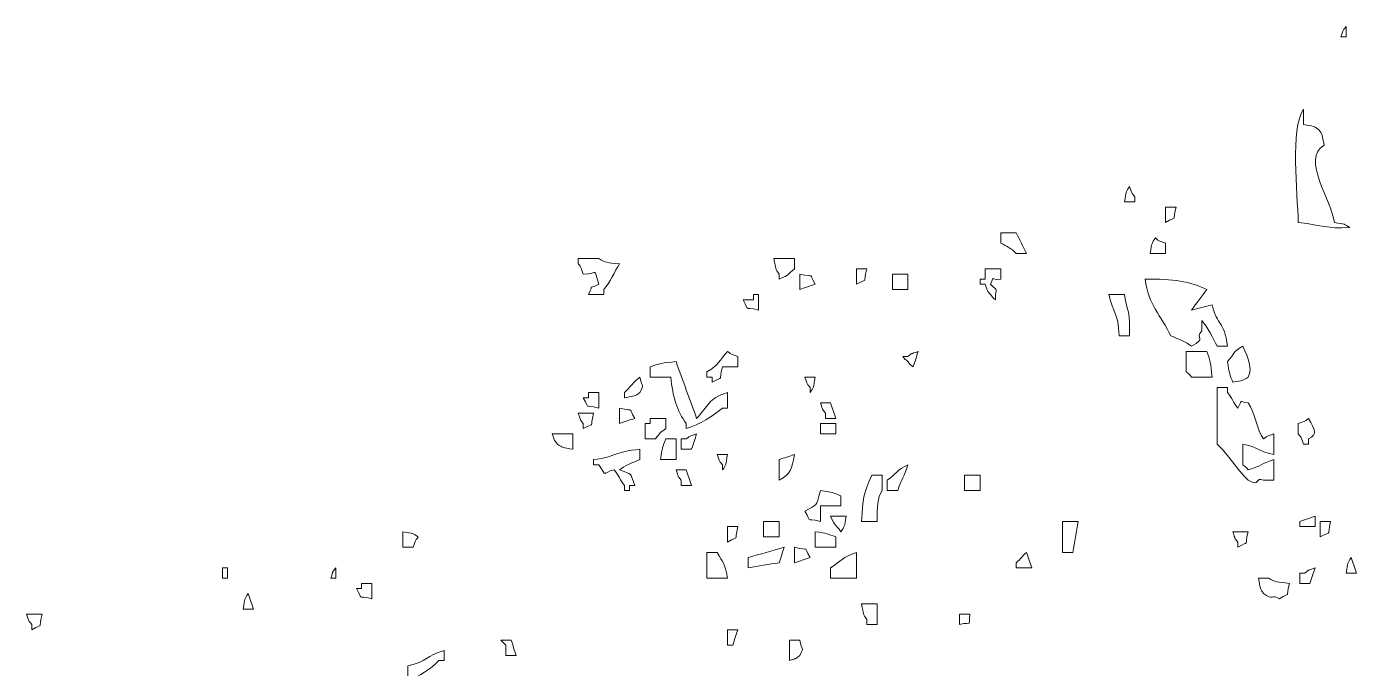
# Model space of a CAD drawing. Header units: millimetres. Extents: x 182 to 330, y 89 to 241.
# Drawn here: x 188.37 to 224.78, y 207.72 to 225.28 of the extents above; entities that cross this region are included whole.
import ezdxf

# ---------------------------------------------------------------- set-up
doc = ezdxf.new("R2010")
doc.units = ezdxf.units.MM
doc.layers.add('LAYER_1', color=160, linetype='Continuous')

# ---------------------------------------------------------------- blocks, each defined once
blk = doc.blocks.new('tree eucalypt')
at = {"layer": 'LAYER_1', "color": 7, "lineweight": 0}
for points, knots in [([(-11.029, 135.745), (-11.142, 135.601), (-11.079, 135.707), (-11.17, 135.463), (-11.123, 135.463), (-11.076, 135.463), (-11.029, 135.463), (-11.029, 135.557), (-11.029, 135.651), (-11.029, 135.745)], [0, 0, 0, 0, 1, 1, 1, 2, 2, 2, 3, 3, 3, 3]), ([(-12.196, 133.064), (-11.903, 133.012), (-11.925, 133.03), (-11.773, 132.923), (-11.667, 132.772), (-11.688, 132.79), (-11.632, 132.5), (-12.267, 132.112), (-11.417, 130.99), (-11.35, 130.383), (-11.057, 130.331), (-11.078, 130.349), (-10.926, 130.242), (-11.588, 130.211), (-11.62, 130.297), (-12.337, 130.383), (-12.36, 131.223), (-12.562, 132.927), (-12.196, 133.487), (-12.196, 133.346), (-12.196, 133.205), (-12.196, 133.064)], [0, 0, 0, 0, 1, 1, 1, 2, 2, 2, 3, 3, 3, 4, 4, 4, 5, 5, 5, 6, 6, 6, 7, 7, 7, 7]), ([(-16.955, 131.371), (-17.062, 131.219), (-17.04, 131.237), (-17.096, 130.948), (-17.002, 130.948), (-16.908, 130.948), (-16.814, 130.948), (-16.814, 130.995), (-16.814, 131.042), (-16.814, 131.089), (-16.928, 131.233), (-16.864, 131.127), (-16.955, 131.371)], [0, 0, 0, 0, 1, 1, 1, 2, 2, 2, 3, 3, 3, 4, 4, 4, 4]), ([(-15.685, 130.806), (-15.802, 130.348), (-15.616, 130.591), (-15.968, 130.383), (-15.968, 130.524), (-15.968, 130.665), (-15.968, 130.806), (-15.873, 130.806), (-15.779, 130.806), (-15.685, 130.806)], [0, 0, 0, 0, 1, 1, 1, 2, 2, 2, 3, 3, 3, 3]), ([(-20.06, 130.101), (-19.966, 129.913), (-19.872, 129.725), (-19.778, 129.536), (-19.872, 129.536), (-19.966, 129.536), (-20.06, 129.536), (-20.191, 129.665), (-20.307, 129.724), (-20.483, 129.819), (-20.483, 129.913), (-20.483, 130.007), (-20.483, 130.101), (-20.342, 130.101), (-20.201, 130.101), (-20.06, 130.101)], [0, 0, 0, 0, 1, 1, 1, 2, 2, 2, 3, 3, 3, 4, 4, 4, 5, 5, 5, 5]), ([(-16.391, 129.536), (-16.338, 129.829), (-16.357, 129.808), (-16.25, 129.96), (-16.106, 129.846), (-16.211, 129.91), (-15.968, 129.819), (-15.968, 129.725), (-15.968, 129.63), (-15.968, 129.536), (-16.109, 129.536), (-16.25, 129.536), (-16.391, 129.536)], [0, 0, 0, 0, 1, 1, 1, 2, 2, 2, 3, 3, 3, 4, 4, 4, 4]), ([(-31.49, 129.395), (-31.678, 129.395), (-31.866, 129.395), (-32.054, 129.395), (-32.054, 129.348), (-32.054, 129.301), (-32.054, 129.254), (-31.941, 129.11), (-32.004, 129.215), (-31.913, 128.972), (-31.466, 128.973), (-31.649, 129.173), (-31.49, 128.69), (-31.838, 128.507), (-31.586, 128.75), (-31.772, 128.407), (-31.631, 128.407), (-31.49, 128.407), (-31.349, 128.407), (-31.349, 128.454), (-31.349, 128.502), (-31.349, 128.549), (-31.192, 128.734), (-31.043, 129.046), (-30.925, 129.254), (-31.254, 129.282), (-31.324, 129.281), (-31.49, 129.395)], [0, 0, 0, 0, 1, 1, 1, 2, 2, 2, 3, 3, 3, 4, 4, 4, 5, 5, 5, 6, 6, 6, 7, 7, 7, 8, 8, 8, 9, 9, 9, 9]), ([(-26.692, 129.395), (-26.504, 129.395), (-26.316, 129.395), (-26.127, 129.395), (-26.127, 129.301), (-26.127, 129.207), (-26.127, 129.113), (-26.346, 128.953), (-26.247, 128.96), (-26.551, 128.831), (-26.551, 128.878), (-26.551, 128.925), (-26.551, 128.972), (-26.657, 129.123), (-26.636, 129.105), (-26.692, 129.395)], [0, 0, 0, 0, 1, 1, 1, 2, 2, 2, 3, 3, 3, 4, 4, 4, 5, 5, 5, 5]), ([(-25.986, 128.972), (-25.529, 128.855), (-25.771, 129.041), (-25.563, 128.69), (-25.704, 128.643), (-25.845, 128.596), (-25.986, 128.549), (-25.986, 128.69), (-25.986, 128.831), (-25.986, 128.972)], [0, 0, 0, 0, 1, 1, 1, 2, 2, 2, 3, 3, 3, 3]), ([(-24.152, 129.113), (-24.269, 128.655), (-24.083, 128.897), (-24.434, 128.69), (-24.434, 128.831), (-24.434, 128.972), (-24.434, 129.113), (-24.34, 129.113), (-24.246, 129.113), (-24.152, 129.113)], [0, 0, 0, 0, 1, 1, 1, 2, 2, 2, 3, 3, 3, 3]), ([(-23.023, 128.972), (-23.023, 128.831), (-23.023, 128.69), (-23.023, 128.549), (-23.164, 128.549), (-23.305, 128.549), (-23.446, 128.549), (-23.446, 128.69), (-23.446, 128.831), (-23.446, 128.972), (-23.305, 128.972), (-23.164, 128.972), (-23.023, 128.972)], [0, 0, 0, 0, 1, 1, 1, 2, 2, 2, 3, 3, 3, 4, 4, 4, 4]), ([(-20.483, 129.113), (-20.483, 129.019), (-20.483, 128.925), (-20.483, 128.831), (-20.795, 128.785), (-20.635, 128.977), (-20.765, 128.69), (-20.53, 128.479), (-20.622, 128.587), (-20.624, 128.407), (-20.624, 128.36), (-20.624, 128.313), (-20.624, 128.266), (-20.777, 128.395), (-20.636, 128.255), (-20.765, 128.407), (-20.879, 128.552), (-20.815, 128.446), (-20.906, 128.69), (-20.953, 128.69), (-21, 128.69), (-21.048, 128.69), (-21.048, 128.737), (-21.048, 128.784), (-21.048, 128.831), (-21, 128.831), (-20.953, 128.831), (-20.906, 128.831), (-20.906, 128.925), (-20.906, 129.019), (-20.906, 129.113), (-20.765, 129.113), (-20.624, 129.113), (-20.483, 129.113)], [0, 0, 0, 0, 1, 1, 1, 2, 2, 2, 3, 3, 3, 4, 4, 4, 5, 5, 5, 6, 6, 6, 7, 7, 7, 8, 8, 8, 9, 9, 9, 10, 10, 10, 11, 11, 11, 11]), ([(-16.532, 128.831), (-15.756, 128.851), (-15.3, 128.76), (-14.839, 128.549), (-14.98, 128.36), (-15.121, 128.172), (-15.262, 127.984), (-15.074, 128.031), (-14.886, 128.078), (-14.698, 128.125), (-14.551, 127.528), (-14.366, 127.709), (-14.274, 126.996), (-14.368, 126.996), (-14.462, 126.996), (-14.557, 126.996), (-14.668, 127.202), (-14.824, 127.522), (-14.98, 127.702), (-14.98, 127.608), (-14.98, 127.514), (-14.98, 127.42), (-15.194, 127.178), (-14.814, 127.237), (-15.262, 126.996), (-15.4, 127.109), (-15.649, 127.2), (-15.826, 127.278), (-16.095, 127.837), (-16.434, 128.118), (-16.532, 128.831)], [0, 0, 0, 0, 1, 1, 1, 2, 2, 2, 3, 3, 3, 4, 4, 4, 5, 5, 5, 6, 6, 6, 7, 7, 7, 8, 8, 8, 9, 9, 9, 10, 10, 10, 10]), ([(-27.115, 127.984), (-27.573, 128.101), (-27.331, 127.915), (-27.539, 128.266), (-27.445, 128.266), (-27.35, 128.266), (-27.256, 128.266), (-27.256, 128.313), (-27.256, 128.36), (-27.256, 128.407), (-27.209, 128.407), (-27.162, 128.407), (-27.115, 128.407), (-27.115, 128.266), (-27.115, 128.125), (-27.115, 127.984)], [0, 0, 0, 0, 1, 1, 1, 2, 2, 2, 3, 3, 3, 4, 4, 4, 5, 5, 5, 5]), ([(-17.096, 128.407), (-16.975, 127.734), (-16.954, 128.065), (-16.955, 127.278), (-17.049, 127.278), (-17.144, 127.278), (-17.238, 127.278), (-17.276, 127.942), (-17.402, 127.879), (-17.52, 128.407), (-17.379, 128.407), (-17.238, 128.407), (-17.096, 128.407)], [0, 0, 0, 0, 1, 1, 1, 2, 2, 2, 3, 3, 3, 4, 4, 4, 4]), ([(-28.103, 126.432), (-28.22, 125.974), (-28.034, 126.216), (-28.385, 126.009), (-28.385, 126.056), (-28.385, 126.103), (-28.385, 126.15), (-28.432, 126.15), (-28.479, 126.15), (-28.526, 126.15), (-28.526, 126.197), (-28.526, 126.244), (-28.526, 126.291), (-28.206, 126.478), (-28.194, 126.609), (-27.962, 126.855), (-27.818, 126.742), (-27.923, 126.805), (-27.68, 126.714), (-27.68, 126.62), (-27.68, 126.526), (-27.68, 126.432), (-27.821, 126.432), (-27.962, 126.432), (-28.103, 126.432)], [0, 0, 0, 0, 1, 1, 1, 2, 2, 2, 3, 3, 3, 4, 4, 4, 5, 5, 5, 6, 6, 6, 7, 7, 7, 8, 8, 8, 8]), ([(-22.741, 126.855), (-22.788, 126.714), (-22.835, 126.573), (-22.882, 126.432), (-23.035, 126.56), (-22.894, 126.421), (-23.023, 126.573), (-23.176, 126.701), (-23.035, 126.562), (-23.164, 126.714), (-23.117, 126.714), (-23.07, 126.714), (-23.023, 126.714), (-22.879, 126.828), (-22.985, 126.764), (-22.741, 126.855)], [0, 0, 0, 0, 1, 1, 1, 2, 2, 2, 3, 3, 3, 4, 4, 4, 5, 5, 5, 5]), ([(-14.698, 126.15), (-14.886, 126.15), (-15.074, 126.15), (-15.262, 126.15), (-15.39, 126.303), (-15.251, 126.162), (-15.403, 126.291), (-15.403, 126.479), (-15.403, 126.667), (-15.403, 126.855), (-15.215, 126.855), (-15.027, 126.855), (-14.839, 126.855), (-14.76, 126.629), (-14.726, 126.516), (-14.698, 126.15)], [0, 0, 0, 0, 1, 1, 1, 2, 2, 2, 3, 3, 3, 4, 4, 4, 5, 5, 5, 5]), ([(-13.851, 126.996), (-13.708, 126.644), (-13.579, 126.418), (-13.71, 126.15), (-13.861, 126.044), (-13.843, 126.065), (-14.133, 126.009), (-14.209, 126.222), (-14.228, 126.248), (-14.274, 126.573), (-14.063, 126.792), (-14.165, 126.832), (-13.851, 126.996)], [0, 0, 0, 0, 1, 1, 1, 2, 2, 2, 3, 3, 3, 4, 4, 4, 4]), ([(-29.514, 126.15), (-29.702, 126.15), (-29.891, 126.15), (-30.079, 126.15), (-30.079, 126.244), (-30.079, 126.338), (-30.079, 126.432), (-29.852, 126.511), (-29.739, 126.545), (-29.373, 126.573), (-29.185, 126.056), (-28.997, 125.538), (-28.809, 125.021), (-28.473, 125.365), (-28.522, 125.555), (-27.962, 125.726), (-27.962, 125.585), (-27.962, 125.444), (-27.962, 125.303), (-28.009, 125.303), (-28.056, 125.303), (-28.103, 125.303), (-28.372, 125.069), (-28.725, 124.86), (-29.091, 124.739), (-29.091, 124.786), (-29.091, 124.833), (-29.091, 124.88), (-29.346, 125.212), (-29.468, 125.617), (-29.514, 126.15)], [0, 0, 0, 0, 1, 1, 1, 2, 2, 2, 3, 3, 3, 4, 4, 4, 5, 5, 5, 6, 6, 6, 7, 7, 7, 8, 8, 8, 9, 9, 9, 10, 10, 10, 10]), ([(-30.361, 126.15), (-30.304, 125.83), (-30.231, 125.997), (-30.361, 125.726), (-30.512, 125.62), (-30.494, 125.642), (-30.784, 125.585), (-30.784, 125.632), (-30.784, 125.679), (-30.784, 125.726), (-30.616, 125.878), (-30.552, 126.009), (-30.361, 126.15)], [0, 0, 0, 0, 1, 1, 1, 2, 2, 2, 3, 3, 3, 4, 4, 4, 4]), ([(-25.563, 126.15), (-25.616, 125.857), (-25.597, 125.878), (-25.704, 125.726), (-25.704, 125.773), (-25.704, 125.821), (-25.704, 125.868), (-25.818, 126.012), (-25.754, 125.906), (-25.845, 126.15), (-25.751, 126.15), (-25.657, 126.15), (-25.563, 126.15)], [0, 0, 0, 0, 1, 1, 1, 2, 2, 2, 3, 3, 3, 4, 4, 4, 4]), ([(-31.49, 125.303), (-31.948, 125.42), (-31.705, 125.234), (-31.913, 125.585), (-31.866, 125.585), (-31.819, 125.585), (-31.772, 125.585), (-31.772, 125.632), (-31.772, 125.679), (-31.772, 125.726), (-31.678, 125.726), (-31.584, 125.726), (-31.49, 125.726), (-31.49, 125.585), (-31.49, 125.444), (-31.49, 125.303)], [0, 0, 0, 0, 1, 1, 1, 2, 2, 2, 3, 3, 3, 4, 4, 4, 5, 5, 5, 5]), ([(-13.004, 124.033), (-13.503, 124.134), (-13.354, 124.206), (-13.851, 124.315), (-13.851, 124.127), (-13.851, 123.939), (-13.851, 123.751), (-13.698, 123.623), (-13.839, 123.762), (-13.71, 123.61), (-13.339, 123.717), (-13.373, 123.779), (-13.004, 123.892), (-13.004, 123.704), (-13.004, 123.516), (-13.004, 123.327), (-13.098, 123.327), (-13.193, 123.327), (-13.287, 123.327), (-13.53, 123.438), (-13.361, 123.114), (-13.71, 123.327), (-14.022, 123.625), (-14.242, 124.02), (-14.557, 124.315), (-14.557, 124.833), (-14.557, 125.35), (-14.557, 125.868), (-14.462, 125.868), (-14.368, 125.868), (-14.274, 125.868), (-14.274, 125.821), (-14.274, 125.773), (-14.274, 125.726), (-14.178, 125.617), (-14.089, 125.411), (-13.992, 125.303), (-13.826, 125.571), (-14.001, 125.474), (-13.71, 125.444), (-13.523, 125.196), (-13.473, 124.713), (-13.287, 124.456), (-13.142, 124.57), (-13.248, 124.506), (-13.004, 124.598), (-13.004, 124.409), (-13.004, 124.221), (-13.004, 124.033)], [0, 0, 0, 0, 1, 1, 1, 2, 2, 2, 3, 3, 3, 4, 4, 4, 5, 5, 5, 6, 6, 6, 7, 7, 7, 8, 8, 8, 9, 9, 9, 10, 10, 10, 11, 11, 11, 12, 12, 12, 13, 13, 13, 14, 14, 14, 15, 15, 15, 16, 16, 16, 16]), ([(-30.925, 125.303), (-30.467, 125.186), (-30.71, 125.372), (-30.502, 125.021), (-30.643, 124.974), (-30.784, 124.927), (-30.925, 124.88), (-30.925, 125.021), (-30.925, 125.162), (-30.925, 125.303)], [0, 0, 0, 0, 1, 1, 1, 2, 2, 2, 3, 3, 3, 3]), ([(-25.14, 125.444), (-25.093, 125.303), (-25.046, 125.162), (-24.999, 125.021), (-25.093, 125.021), (-25.187, 125.021), (-25.281, 125.021), (-25.281, 125.068), (-25.281, 125.115), (-25.281, 125.162), (-25.394, 125.306), (-25.331, 125.201), (-25.422, 125.444), (-25.328, 125.444), (-25.234, 125.444), (-25.14, 125.444)], [0, 0, 0, 0, 1, 1, 1, 2, 2, 2, 3, 3, 3, 4, 4, 4, 5, 5, 5, 5]), ([(-31.631, 125.162), (-31.748, 124.704), (-31.562, 124.946), (-31.913, 124.739), (-31.913, 124.786), (-31.913, 124.833), (-31.913, 124.88), (-32.027, 125.024), (-31.963, 124.918), (-32.054, 125.162), (-31.913, 125.162), (-31.772, 125.162), (-31.631, 125.162)], [0, 0, 0, 0, 1, 1, 1, 2, 2, 2, 3, 3, 3, 4, 4, 4, 4]), ([(-29.655, 125.021), (-29.655, 124.927), (-29.655, 124.833), (-29.655, 124.739), (-29.823, 124.616), (-29.814, 124.622), (-29.938, 124.456), (-30.032, 124.456), (-30.126, 124.456), (-30.22, 124.456), (-30.22, 124.598), (-30.22, 124.739), (-30.22, 124.88), (-30.173, 124.88), (-30.126, 124.88), (-30.079, 124.88), (-30.079, 124.927), (-30.079, 124.974), (-30.079, 125.021), (-29.938, 125.021), (-29.796, 125.021), (-29.655, 125.021)], [0, 0, 0, 0, 1, 1, 1, 2, 2, 2, 3, 3, 3, 4, 4, 4, 5, 5, 5, 6, 6, 6, 7, 7, 7, 7]), ([(-24.999, 124.88), (-24.999, 124.786), (-24.999, 124.692), (-24.999, 124.598), (-25.14, 124.598), (-25.281, 124.598), (-25.422, 124.598), (-25.422, 124.692), (-25.422, 124.786), (-25.422, 124.88), (-25.281, 124.88), (-25.14, 124.88), (-24.999, 124.88)], [0, 0, 0, 0, 1, 1, 1, 2, 2, 2, 3, 3, 3, 4, 4, 4, 4]), ([(-12.055, 125.021), (-11.878, 124.701), (-11.8, 124.596), (-12.055, 124.456), (-12.055, 124.409), (-12.055, 124.362), (-12.055, 124.315), (-12.102, 124.315), (-12.149, 124.315), (-12.196, 124.315), (-12.285, 124.563), (-12.223, 124.452), (-12.337, 124.598), (-12.337, 124.692), (-12.337, 124.786), (-12.337, 124.88), (-12.09, 124.969), (-12.2, 124.907), (-12.055, 125.021)], [0, 0, 0, 0, 1, 1, 1, 2, 2, 2, 3, 3, 3, 4, 4, 4, 5, 5, 5, 6, 6, 6, 6]), ([(-32.195, 124.598), (-32.195, 124.456), (-32.195, 124.315), (-32.195, 124.174), (-32.488, 124.227), (-32.467, 124.208), (-32.619, 124.315), (-32.732, 124.459), (-32.669, 124.354), (-32.76, 124.598), (-32.572, 124.598), (-32.383, 124.598), (-32.195, 124.598)], [0, 0, 0, 0, 1, 1, 1, 2, 2, 2, 3, 3, 3, 4, 4, 4, 4]), ([(-28.809, 124.598), (-28.856, 124.456), (-28.903, 124.315), (-28.95, 124.174), (-29.044, 124.174), (-29.138, 124.174), (-29.232, 124.174), (-29.232, 124.268), (-29.232, 124.362), (-29.232, 124.456), (-29.185, 124.456), (-29.138, 124.456), (-29.091, 124.456), (-28.947, 124.57), (-29.052, 124.506), (-28.809, 124.598)], [0, 0, 0, 0, 1, 1, 1, 2, 2, 2, 3, 3, 3, 4, 4, 4, 5, 5, 5, 5]), ([(-30.361, 124.174), (-30.361, 124.08), (-30.361, 123.986), (-30.361, 123.892), (-30.539, 123.818), (-30.789, 123.723), (-30.925, 123.61), (-30.52, 123.452), (-30.665, 123.585), (-30.502, 123.186), (-30.549, 123.186), (-30.596, 123.186), (-30.643, 123.186), (-30.643, 123.139), (-30.643, 123.092), (-30.643, 123.045), (-30.69, 123.045), (-30.737, 123.045), (-30.784, 123.045), (-30.784, 123.092), (-30.784, 123.139), (-30.784, 123.186), (-30.88, 123.295), (-30.969, 123.501), (-31.066, 123.61), (-31.407, 123.538), (-31.24, 123.381), (-31.49, 123.751), (-31.537, 123.751), (-31.584, 123.751), (-31.631, 123.751), (-31.631, 123.798), (-31.631, 123.845), (-31.631, 123.892), (-30.988, 123.969), (-31.065, 124.118), (-30.361, 124.174)], [0, 0, 0, 0, 1, 1, 1, 2, 2, 2, 3, 3, 3, 4, 4, 4, 5, 5, 5, 6, 6, 6, 7, 7, 7, 8, 8, 8, 9, 9, 9, 10, 10, 10, 11, 11, 11, 12, 12, 12, 12]), ([(-29.373, 123.892), (-29.514, 123.892), (-29.655, 123.892), (-29.796, 123.892), (-29.755, 124.221), (-29.733, 124.241), (-29.655, 124.456), (-29.561, 124.456), (-29.467, 124.456), (-29.373, 124.456), (-29.373, 124.268), (-29.373, 124.08), (-29.373, 123.892)], [0, 0, 0, 0, 1, 1, 1, 2, 2, 2, 3, 3, 3, 4, 4, 4, 4]), ([(-27.962, 124.033), (-28.015, 123.74), (-27.996, 123.761), (-28.103, 123.61), (-28.103, 123.657), (-28.103, 123.704), (-28.103, 123.751), (-28.217, 123.895), (-28.153, 123.789), (-28.244, 124.033), (-28.15, 124.033), (-28.056, 124.033), (-27.962, 124.033)], [0, 0, 0, 0, 1, 1, 1, 2, 2, 2, 3, 3, 3, 4, 4, 4, 4]), ([(-26.127, 124.033), (-26.218, 123.615), (-26.212, 123.512), (-26.551, 123.327), (-26.551, 123.516), (-26.551, 123.704), (-26.551, 123.892), (-26.41, 123.939), (-26.269, 123.986), (-26.127, 124.033)], [0, 0, 0, 0, 1, 1, 1, 2, 2, 2, 3, 3, 3, 3]), ([(-29.091, 123.61), (-29.044, 123.469), (-28.997, 123.327), (-28.95, 123.186), (-29.044, 123.186), (-29.138, 123.186), (-29.232, 123.186), (-29.232, 123.233), (-29.232, 123.28), (-29.232, 123.327), (-29.345, 123.471), (-29.282, 123.366), (-29.373, 123.61), (-29.279, 123.61), (-29.185, 123.61), (-29.091, 123.61)], [0, 0, 0, 0, 1, 1, 1, 2, 2, 2, 3, 3, 3, 4, 4, 4, 5, 5, 5, 5]), ([(-23.87, 122.199), (-24.011, 122.199), (-24.152, 122.199), (-24.293, 122.199), (-24.257, 122.846), (-24.249, 122.929), (-24.011, 123.469), (-23.917, 123.469), (-23.823, 123.469), (-23.729, 123.469), (-23.729, 123.327), (-23.729, 123.186), (-23.729, 123.045), (-23.864, 122.845), (-23.866, 122.583), (-23.87, 122.199)], [0, 0, 0, 0, 1, 1, 1, 2, 2, 2, 3, 3, 3, 4, 4, 4, 5, 5, 5, 5]), ([(-23.023, 123.751), (-23.13, 123.38), (-23.192, 123.414), (-23.305, 123.045), (-23.399, 123.045), (-23.494, 123.045), (-23.588, 123.045), (-23.588, 123.139), (-23.588, 123.233), (-23.588, 123.327), (-23.329, 123.509), (-23.346, 123.605), (-23.023, 123.751)], [0, 0, 0, 0, 1, 1, 1, 2, 2, 2, 3, 3, 3, 4, 4, 4, 4]), ([(-21.048, 123.469), (-21.048, 123.327), (-21.048, 123.186), (-21.048, 123.045), (-21.189, 123.045), (-21.33, 123.045), (-21.471, 123.045), (-21.471, 123.186), (-21.471, 123.327), (-21.471, 123.469), (-21.33, 123.469), (-21.189, 123.469), (-21.048, 123.469)], [0, 0, 0, 0, 1, 1, 1, 2, 2, 2, 3, 3, 3, 4, 4, 4, 4]), ([(-25.422, 122.622), (-25.422, 122.481), (-25.422, 122.34), (-25.422, 122.199), (-25.88, 122.315), (-25.638, 122.129), (-25.845, 122.481), (-25.492, 122.686), (-25.541, 122.564), (-25.422, 123.045), (-25.093, 123.004), (-25.072, 122.982), (-24.858, 122.904), (-24.858, 122.81), (-24.858, 122.716), (-24.858, 122.622), (-25.046, 122.622), (-25.234, 122.622), (-25.422, 122.622)], [0, 0, 0, 0, 1, 1, 1, 2, 2, 2, 3, 3, 3, 4, 4, 4, 5, 5, 5, 6, 6, 6, 6]), ([(-24.716, 122.34), (-24.769, 122.047), (-24.751, 122.068), (-24.858, 121.916), (-25.017, 122.134), (-25.011, 122.035), (-25.14, 122.34), (-24.999, 122.34), (-24.858, 122.34), (-24.716, 122.34)], [0, 0, 0, 0, 1, 1, 1, 2, 2, 2, 3, 3, 3, 3]), ([(-11.875, 122.34), (-11.875, 122.246), (-11.875, 122.152), (-11.875, 122.057), (-12.017, 122.057), (-12.158, 122.057), (-12.299, 122.057), (-12.299, 122.104), (-12.299, 122.152), (-12.299, 122.199), (-12.158, 122.246), (-12.017, 122.293), (-11.875, 122.34)], [0, 0, 0, 0, 1, 1, 1, 2, 2, 2, 3, 3, 3, 4, 4, 4, 4]), ([(-27.68, 122.057), (-27.797, 121.6), (-27.611, 121.842), (-27.962, 121.634), (-27.962, 121.775), (-27.962, 121.916), (-27.962, 122.057), (-27.868, 122.057), (-27.774, 122.057), (-27.68, 122.057)], [0, 0, 0, 0, 1, 1, 1, 2, 2, 2, 3, 3, 3, 3]), ([(-26.551, 122.199), (-26.551, 122.057), (-26.551, 121.916), (-26.551, 121.775), (-26.692, 121.775), (-26.833, 121.775), (-26.974, 121.775), (-26.974, 121.916), (-26.974, 122.057), (-26.974, 122.199), (-26.833, 122.199), (-26.692, 122.199), (-26.551, 122.199)], [0, 0, 0, 0, 1, 1, 1, 2, 2, 2, 3, 3, 3, 4, 4, 4, 4]), ([(-18.367, 122.199), (-18.414, 121.916), (-18.461, 121.634), (-18.508, 121.352), (-18.602, 121.352), (-18.696, 121.352), (-18.79, 121.352), (-18.79, 121.634), (-18.79, 121.916), (-18.79, 122.199), (-18.649, 122.199), (-18.508, 122.199), (-18.367, 122.199)], [0, 0, 0, 0, 1, 1, 1, 2, 2, 2, 3, 3, 3, 4, 4, 4, 4]), ([(-11.452, 122.199), (-11.569, 121.741), (-11.383, 121.983), (-11.734, 121.775), (-11.734, 121.916), (-11.734, 122.057), (-11.734, 122.199), (-11.64, 122.199), (-11.546, 122.199), (-11.452, 122.199)], [0, 0, 0, 0, 1, 1, 1, 2, 2, 2, 3, 3, 3, 3]), ([(-36.852, 121.916), (-36.559, 121.864), (-36.58, 121.882), (-36.429, 121.775), (-36.542, 121.631), (-36.479, 121.737), (-36.57, 121.493), (-36.664, 121.493), (-36.758, 121.493), (-36.852, 121.493), (-36.852, 121.634), (-36.852, 121.775), (-36.852, 121.916)], [0, 0, 0, 0, 1, 1, 1, 2, 2, 2, 3, 3, 3, 4, 4, 4, 4]), ([(-25.563, 121.493), (-25.563, 121.634), (-25.563, 121.775), (-25.563, 121.916), (-25.235, 121.875), (-25.213, 121.853), (-24.999, 121.775), (-24.999, 121.681), (-24.999, 121.587), (-24.999, 121.493), (-25.187, 121.493), (-25.375, 121.493), (-25.563, 121.493)], [0, 0, 0, 0, 1, 1, 1, 2, 2, 2, 3, 3, 3, 4, 4, 4, 4]), ([(-13.71, 121.916), (-13.827, 121.458), (-13.641, 121.701), (-13.992, 121.493), (-13.992, 121.54), (-13.992, 121.587), (-13.992, 121.634), (-14.106, 121.778), (-14.042, 121.673), (-14.133, 121.916), (-13.992, 121.916), (-13.851, 121.916), (-13.71, 121.916)], [0, 0, 0, 0, 1, 1, 1, 2, 2, 2, 3, 3, 3, 4, 4, 4, 4]), ([(-27.962, 120.646), (-28.15, 120.646), (-28.338, 120.646), (-28.526, 120.646), (-28.526, 120.881), (-28.526, 121.117), (-28.526, 121.352), (-28.432, 121.352), (-28.338, 121.352), (-28.244, 121.352), (-28.086, 121.057), (-28.042, 121.094), (-27.962, 120.646)], [0, 0, 0, 0, 1, 1, 1, 2, 2, 2, 3, 3, 3, 4, 4, 4, 4]), ([(-26.41, 121.493), (-26.457, 121.352), (-26.504, 121.211), (-26.551, 121.07), (-26.833, 121.023), (-27.115, 120.976), (-27.398, 120.929), (-27.398, 121.023), (-27.398, 121.117), (-27.398, 121.211), (-27.068, 121.305), (-26.739, 121.399), (-26.41, 121.493)], [0, 0, 0, 0, 1, 1, 1, 2, 2, 2, 3, 3, 3, 4, 4, 4, 4]), ([(-26.127, 121.493), (-25.67, 121.376), (-25.912, 121.562), (-25.704, 121.211), (-25.845, 121.164), (-25.986, 121.117), (-26.127, 121.07), (-26.127, 121.211), (-26.127, 121.352), (-26.127, 121.493)], [0, 0, 0, 0, 1, 1, 1, 2, 2, 2, 3, 3, 3, 3]), ([(-24.434, 120.646), (-24.669, 120.646), (-24.905, 120.646), (-25.14, 120.646), (-25.14, 120.74), (-25.14, 120.835), (-25.14, 120.929), (-24.847, 121.11), (-24.815, 121.222), (-24.434, 121.352), (-24.434, 121.117), (-24.434, 120.881), (-24.434, 120.646)], [0, 0, 0, 0, 1, 1, 1, 2, 2, 2, 3, 3, 3, 4, 4, 4, 4]), ([(-19.778, 121.352), (-19.731, 121.211), (-19.684, 121.07), (-19.636, 120.929), (-19.778, 120.929), (-19.919, 120.929), (-20.06, 120.929), (-20.06, 120.976), (-20.06, 121.023), (-20.06, 121.07), (-19.937, 121.174), (-19.901, 121.247), (-19.778, 121.352)], [0, 0, 0, 0, 1, 1, 1, 2, 2, 2, 3, 3, 3, 4, 4, 4, 4]), ([(-41.65, 120.929), (-41.65, 120.835), (-41.65, 120.74), (-41.65, 120.646), (-41.697, 120.646), (-41.744, 120.646), (-41.791, 120.646), (-41.791, 120.74), (-41.791, 120.835), (-41.791, 120.929), (-41.744, 120.929), (-41.697, 120.929), (-41.65, 120.929)], [0, 0, 0, 0, 1, 1, 1, 2, 2, 2, 3, 3, 3, 4, 4, 4, 4]), ([(-38.686, 120.929), (-38.8, 120.784), (-38.736, 120.89), (-38.827, 120.646), (-38.78, 120.646), (-38.733, 120.646), (-38.686, 120.646), (-38.686, 120.74), (-38.686, 120.835), (-38.686, 120.929)], [0, 0, 0, 0, 1, 1, 1, 2, 2, 2, 3, 3, 3, 3]), ([(-11.875, 120.929), (-11.922, 120.788), (-11.97, 120.646), (-12.017, 120.505), (-12.111, 120.505), (-12.205, 120.505), (-12.299, 120.505), (-12.299, 120.599), (-12.299, 120.693), (-12.299, 120.787), (-12.252, 120.787), (-12.205, 120.787), (-12.158, 120.787), (-12.014, 120.901), (-12.119, 120.838), (-11.875, 120.929)], [0, 0, 0, 0, 1, 1, 1, 2, 2, 2, 3, 3, 3, 4, 4, 4, 5, 5, 5, 5]), ([(-10.888, 121.211), (-10.841, 121.07), (-10.794, 120.929), (-10.746, 120.787), (-10.841, 120.787), (-10.935, 120.787), (-11.029, 120.787), (-10.976, 121.08), (-10.995, 121.059), (-10.888, 121.211)], [0, 0, 0, 0, 1, 1, 1, 2, 2, 2, 3, 3, 3, 3]), ([(-37.699, 120.082), (-38.157, 120.199), (-37.914, 120.013), (-38.122, 120.364), (-38.075, 120.364), (-38.028, 120.364), (-37.981, 120.364), (-37.981, 120.411), (-37.981, 120.458), (-37.981, 120.505), (-37.887, 120.505), (-37.793, 120.505), (-37.699, 120.505), (-37.699, 120.364), (-37.699, 120.223), (-37.699, 120.082)], [0, 0, 0, 0, 1, 1, 1, 2, 2, 2, 3, 3, 3, 4, 4, 4, 5, 5, 5, 5]), ([(-12.581, 120.505), (-12.698, 120.047), (-12.512, 120.29), (-12.863, 120.082), (-13.048, 120.213), (-13.04, 120.033), (-13.287, 120.223), (-13.393, 120.375), (-13.371, 120.356), (-13.428, 120.646), (-13.334, 120.646), (-13.24, 120.646), (-13.145, 120.646), (-12.979, 120.533), (-12.908, 120.537), (-12.581, 120.505)], [0, 0, 0, 0, 1, 1, 1, 2, 2, 2, 3, 3, 3, 4, 4, 4, 5, 5, 5, 5]), ([(-41.085, 120.223), (-41.038, 120.082), (-40.991, 119.941), (-40.944, 119.8), (-41.038, 119.8), (-41.132, 119.8), (-41.226, 119.8), (-41.174, 120.093), (-41.192, 120.071), (-41.085, 120.223)], [0, 0, 0, 0, 1, 1, 1, 2, 2, 2, 3, 3, 3, 3]), ([(-23.87, 119.941), (-23.87, 119.753), (-23.87, 119.565), (-23.87, 119.376), (-23.964, 119.376), (-24.058, 119.376), (-24.152, 119.376), (-24.152, 119.424), (-24.152, 119.471), (-24.152, 119.518), (-24.258, 119.669), (-24.237, 119.651), (-24.293, 119.941), (-24.152, 119.941), (-24.011, 119.941), (-23.87, 119.941)], [0, 0, 0, 0, 1, 1, 1, 2, 2, 2, 3, 3, 3, 4, 4, 4, 5, 5, 5, 5]), ([(-46.73, 119.659), (-46.846, 119.201), (-46.66, 119.443), (-47.012, 119.235), (-47.012, 119.282), (-47.012, 119.329), (-47.012, 119.376), (-47.125, 119.52), (-47.062, 119.415), (-47.153, 119.659), (-47.012, 119.659), (-46.871, 119.659), (-46.73, 119.659)], [0, 0, 0, 0, 1, 1, 1, 2, 2, 2, 3, 3, 3, 4, 4, 4, 4]), ([(-21.33, 119.659), (-21.384, 119.289), (-21.225, 119.474), (-21.612, 119.376), (-21.612, 119.471), (-21.612, 119.565), (-21.612, 119.659), (-21.518, 119.659), (-21.424, 119.659), (-21.33, 119.659)], [0, 0, 0, 0, 1, 1, 1, 2, 2, 2, 3, 3, 3, 3]), ([(-27.68, 119.235), (-27.727, 119.094), (-27.774, 118.953), (-27.821, 118.812), (-27.868, 118.812), (-27.915, 118.812), (-27.962, 118.812), (-27.962, 118.953), (-27.962, 119.094), (-27.962, 119.235), (-27.868, 119.235), (-27.774, 119.235), (-27.68, 119.235)], [0, 0, 0, 0, 1, 1, 1, 2, 2, 2, 3, 3, 3, 4, 4, 4, 4]), ([(-33.889, 118.953), (-33.842, 118.812), (-33.795, 118.671), (-33.748, 118.53), (-33.842, 118.53), (-33.936, 118.53), (-34.03, 118.53), (-34.03, 118.624), (-34.03, 118.718), (-34.03, 118.812), (-34.03, 118.812), (-34.171, 118.953), (-34.171, 118.953), (-34.077, 118.953), (-33.983, 118.953), (-33.889, 118.953)], [0, 0, 0, 0, 1, 1, 1, 2, 2, 2, 3, 3, 3, 4, 4, 4, 5, 5, 5, 5]), ([(-25.986, 118.953), (-25.93, 118.633), (-25.857, 118.8), (-25.986, 118.53), (-26.131, 118.416), (-26.025, 118.48), (-26.269, 118.389), (-26.269, 118.577), (-26.269, 118.765), (-26.269, 118.953), (-26.175, 118.953), (-26.08, 118.953), (-25.986, 118.953)], [0, 0, 0, 0, 1, 1, 1, 2, 2, 2, 3, 3, 3, 4, 4, 4, 4]), ([(-36.711, 118.248), (-36.187, 118.361), (-36.217, 118.52), (-35.723, 118.671), (-35.723, 118.577), (-35.723, 118.483), (-35.723, 118.389), (-35.77, 118.389), (-35.817, 118.389), (-35.864, 118.389), (-36.1, 118.145), (-36.389, 117.985), (-36.711, 117.824), (-36.711, 117.965), (-36.711, 118.106), (-36.711, 118.248)], [0, 0, 0, 0, 1, 1, 1, 2, 2, 2, 3, 3, 3, 4, 4, 4, 5, 5, 5, 5])]:
    blk.add_open_spline(points, degree=3, knots=knots, dxfattribs=at)

msp = doc.modelspace()

# ---------------------------------------------------------------- block references
at = {"linetype": 'Continuous', "lineweight": 0}
msp.add_blockref('tree eucalypt', (235.526, 89.54), dxfattribs=at)

doc.saveas('drawing.dxf')
